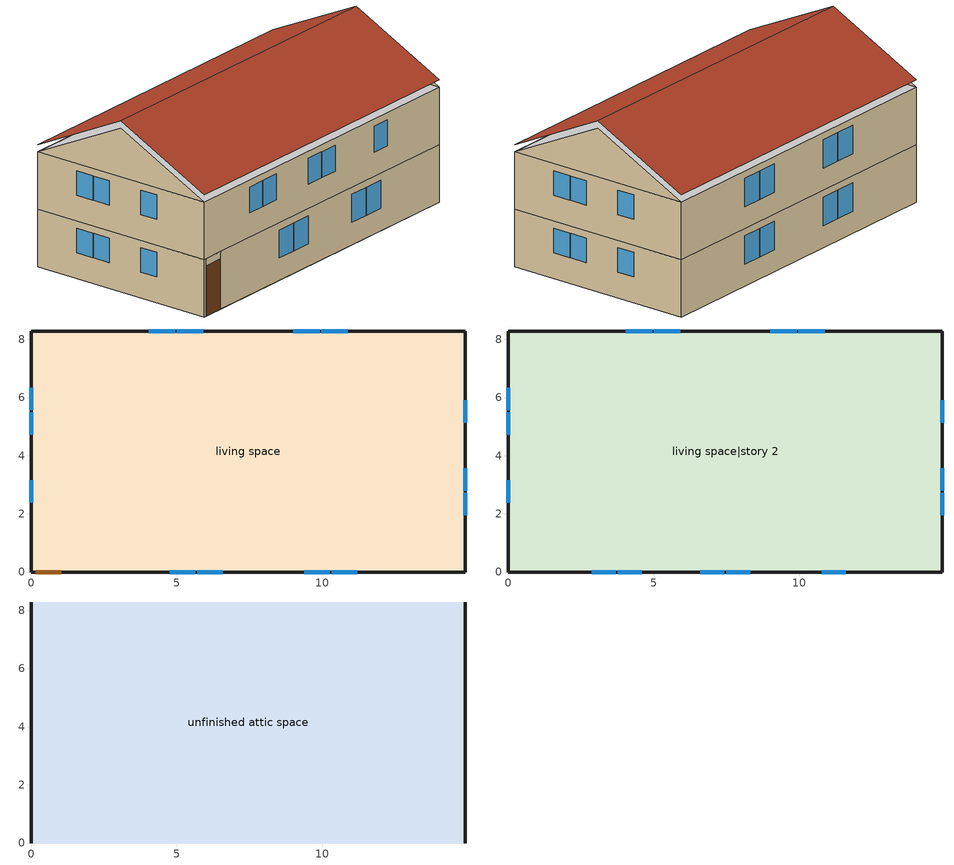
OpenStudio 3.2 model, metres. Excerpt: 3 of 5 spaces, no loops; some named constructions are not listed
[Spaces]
living space
 floor foundation (FloorFndGrndFinSlab): 0,0 0,8.29 14.92,8.29 14.92,0 z0
 wall outside (WallExtInsFin): 0,8.29 0,0 0.13,0 1.05,0 14.92,0 14.92,8.29 0,8.29 z0:2.44
 window (WindowConstruction): 4.75,0 5.64,0 / 5.7,0 6.59,0 / 9.38,0 10.27,0 / 10.33,0 11.22,0 z0.95:2.13; 10.88,8.29 9.98,8.29 / 9.92,8.29 9.01,8.29 / 5.91,8.29 5,8.29 / 4.94,8.29 4.04,8.29 z0.93:2.13; 0,6.34 0,5.56 / 0,5.5 0,4.72 / 0,3.15 0,2.37 / 14.92,1.95 14.92,2.73 / 14.92,2.79 14.92,3.57 / 14.92,5.14 14.92,5.92 z1.1:2.13
 door (Door): 0.15,0 1.02,0 z0:2.13
living space|story 2
 floor to living space (FloorFinUninsFin): 0,0 0,8.29 14.92,8.29 14.92,0 z2.44
 wall outside (WallExtInsFin): 0,8.29 0,0 14.92,0 14.92,8.29 0,8.29 z2.44:4.88
 window (WindowConstruction): 2.88,0 3.7,0 / 3.76,0 4.58,0 / 6.61,0 7.43,0 / 7.49,0 8.32,0 / 10.78,0 11.6,0 z3.47:4.57; 10.88,8.29 9.98,8.29 / 9.92,8.29 9.01,8.29 / 5.91,8.29 5,8.29 / 4.94,8.29 4.04,8.29 z3.37:4.57; 0,6.34 0,5.56 / 0,5.5 0,4.72 / 0,3.15 0,2.37 / 14.92,1.95 14.92,2.73 / 14.92,2.79 14.92,3.57 / 14.92,5.14 14.92,5.92 z3.53:4.57
unfinished attic space
 floor to living space|story 2 (FloorFinInsUnfinAttic): 0,8.29 14.92,8.29 14.92,0 0,0 z4.88
 wall outside (WallExtUninsUnfin): 0,4.14,6.95 0,8.29,4.88 0,0,4.88; 14.92,4.14,6.95 14.92,0,4.88 14.92,8.29,4.88
 roof outside (RoofUnfinInsExt): 14.92,4.14,7.25 0,4.14,7.25 0,0,5.18 14.92,0,5.18; 0,4.14,7.25 14.92,4.14,7.25 14.92,8.29,5.18 0,8.29,5.18
[Material] Roughness=Rough
Name | Thickness {m} | Conductivity {W/m-K} | Density {kg/m3} | Specific Heat {J/kg-K} | Thermal Absorptance | Solar Absorptance | Visible Absorptance
Drywall 0.5 in. | 0.0127 | 0.160291 | 801 | 837.4 | 0.9 | 0.5 | 0.1
FloorUATrussandIns | 0.0889 | 0.0589139 | 50.7834 | 1165.1 | 0.9 | 0.5 | 0.9
FloorUAAdditionalCeilingIns | 0.099314 | 0.0562575 | 16.02 | 1046.75
RoofSheathing | 0.01905 | 0.115458 | 512.64 | 1214.23 | 0.82 | 0.3 | 0.3
Floor Covering | 0.0127 | 0.0433444 | 54.468 | 1339.84 | 0.9 | 0.9
FloorFinStudAndAirFloor | 0.1397 | 0.557395 | 67.691 | 1210.98 | 0.9 | 0.5 | 0.9
Wood Floor | 0.015875 | 0.115458 | 544.68 | 1214.23
[Construction]
FloorFinInsUnfinAttic Reversed: FloorUAAdditionalCeilingIns, FloorUATrussandIns, Drywall 0.5 in.
FloorFinUninsFin Reversed: Floor Covering, Wood Floor, RoofSheathing, FloorFinStudAndAirFloor, Drywall 0.5 in.
[Schedule:Ruleset]
Name | Default Day Schedule | Summer Design Day Schedule | Winter Design Day Schedule
res mv_1 range exhaust schedule | Schedule Day 15 | res mv_1 range exhaust schedule summer design | res mv_1 range exhaust schedule winter design
res mv_1 bath exhaust schedule | Schedule Day 16 | res mv_1 bath exhaust schedule summer design | res mv_1 bath exhaust schedule winter design
[Schedule:Day]
res nv_1 temp schedule allday1; res nv_1 temp schedule allday2; res nv_1 temp schedule allday12: 24, 0, 26.1111
res nv_1 temp schedule allday3; res nv_1 temp schedule allday4; res nv_1 temp schedule allday5; res nv_1 temp schedule allday6; res nv_1 temp schedule allday7; res nv_1 temp schedule allday8; res nv_1 temp schedule allday9; res nv_1 temp schedule allday10; res nv_1 temp schedule allday11: 24, 0, 24.4444
res nv_1 availability schedule allday1 on; res nv_1 availability schedule allday1 on 1; res nv_1 availability schedule allday1 on 2; res nv_1 availability schedule allday1 on 3; res nv_1 availability schedule allday1 on 4; res nv_1 availability schedule allday1 on 5; res nv_1 availability schedule allday1 on 6; res nv_1 availability schedule allday1 on 7; res nv_1 availability schedule allday1 on 8; res nv_1 availability schedule allday1 on 9; res nv_1 availability schedule allday1 on 10; res nv_1 availability schedule allday1 on 11: 1, 0, 1, 2, 0, 1, 3, 0, 1, 4, 0, 1, 5, 0, 1, 6, 0, 1, 7, 0, 1, 8, 0, 1, 9, 0, 1, 10, 0, 1, 11, 0, 1, 12, 0, 1, 13, 0, 1, 14, 0, 1, 15, 0, 1, 16, 0, 1, 17, 0, 1, 18, 0, 1, 19, 0, 1, 20, 0, 1, 21, 0, 1, 22, 0, 1, 23, 0, 1, 24, 0, 1
Schedule Day 15; res mv_1 range exhaust schedule winter design; Schedule Day 16; res mv_1 bath exhaust schedule winter design: 24, 0, 0
res mv_1 range exhaust schedule allday1; res mv_1 range exhaust schedule allday2; res mv_1 range exhaust schedule allday3; res mv_1 range exhaust schedule allday4; res mv_1 range exhaust schedule allday5; res mv_1 range exhaust schedule allday6; res mv_1 range exhaust schedule allday7; res mv_1 range exhaust schedule allday8; res mv_1 range exhaust schedule allday9; res mv_1 range exhaust schedule allday10; res mv_1 range exhaust schedule allday11; res mv_1 range exhaust schedule allday12: 15, 0, 0, 16, 0, 1, 24, 0, 0
res mv_1 range exhaust schedule summer design; res mv_1 bath exhaust schedule summer design: 24, 0, 1
res mv_1 bath exhaust schedule allday1; res mv_1 bath exhaust schedule allday2; res mv_1 bath exhaust schedule allday3; res mv_1 bath exhaust schedule allday4; res mv_1 bath exhaust schedule allday5; res mv_1 bath exhaust schedule allday6; res mv_1 bath exhaust schedule allday7; res mv_1 bath exhaust schedule allday8; res mv_1 bath exhaust schedule allday9; res mv_1 bath exhaust schedule allday10; res mv_1 bath exhaust schedule allday11; res mv_1 bath exhaust schedule allday12: 23, 0, 0, 24, 0, 1
[Schedule:Rule] Apply Sunday=Yes; Apply Monday=Yes; Apply Tuesday=Yes; Apply Wednesday=Yes; Apply Thursday=Yes; Apply Friday=Yes; Apply Saturday=Yes; Date Specification Type=DateRange; Start Day=1
Name | Schedule Ruleset | Rule Order | Day Schedule | Start Month | End Month | End Day
res mv_1 range exhaust schedule allday rule1 | res mv_1 range exhaust schedule | 11 | res mv_1 range exhaust schedule allday1 | 1 | 1 | 31
res mv_1 range exhaust schedule allday rule2 | res mv_1 range exhaust schedule | 10 | res mv_1 range exhaust schedule allday2 | 2 | 2 | 28
res mv_1 range exhaust schedule allday rule3 | res mv_1 range exhaust schedule | 9 | res mv_1 range exhaust schedule allday3 | 3 | 3 | 31
res mv_1 range exhaust schedule allday rule4 | res mv_1 range exhaust schedule | 8 | res mv_1 range exhaust schedule allday4 | 4 | 4 | 30
res mv_1 range exhaust schedule allday rule5 | res mv_1 range exhaust schedule | 7 | res mv_1 range exhaust schedule allday5 | 5 | 5 | 31
res mv_1 range exhaust schedule allday rule6 | res mv_1 range exhaust schedule | 6 | res mv_1 range exhaust schedule allday6 | 6 | 6 | 30
res mv_1 range exhaust schedule allday rule7 | res mv_1 range exhaust schedule | 5 | res mv_1 range exhaust schedule allday7 | 7 | 7 | 31
res mv_1 range exhaust schedule allday rule8 | res mv_1 range exhaust schedule | 4 | res mv_1 range exhaust schedule allday8 | 8 | 8 | 31
res mv_1 range exhaust schedule allday rule9 | res mv_1 range exhaust schedule | 3 | res mv_1 range exhaust schedule allday9 | 9 | 9 | 30
res mv_1 range exhaust schedule allday rule10 | res mv_1 range exhaust schedule | 2 | res mv_1 range exhaust schedule allday10 | 10 | 10 | 31
res mv_1 range exhaust schedule allday rule11 | res mv_1 range exhaust schedule | 1 | res mv_1 range exhaust schedule allday11 | 11 | 11 | 30
res mv_1 range exhaust schedule allday rule12 | res mv_1 range exhaust schedule | 0 | res mv_1 range exhaust schedule allday12 | 12 | 12 | 31
res mv_1 bath exhaust schedule allday rule1 | res mv_1 bath exhaust schedule | 11 | res mv_1 bath exhaust schedule allday1 | 1 | 1 | 31
res mv_1 bath exhaust schedule allday rule2 | res mv_1 bath exhaust schedule | 10 | res mv_1 bath exhaust schedule allday2 | 2 | 2 | 28
res mv_1 bath exhaust schedule allday rule3 | res mv_1 bath exhaust schedule | 9 | res mv_1 bath exhaust schedule allday3 | 3 | 3 | 31
res mv_1 bath exhaust schedule allday rule4 | res mv_1 bath exhaust schedule | 8 | res mv_1 bath exhaust schedule allday4 | 4 | 4 | 30
res mv_1 bath exhaust schedule allday rule5 | res mv_1 bath exhaust schedule | 7 | res mv_1 bath exhaust schedule allday5 | 5 | 5 | 31
res mv_1 bath exhaust schedule allday rule6 | res mv_1 bath exhaust schedule | 6 | res mv_1 bath exhaust schedule allday6 | 6 | 6 | 30
res mv_1 bath exhaust schedule allday rule7 | res mv_1 bath exhaust schedule | 5 | res mv_1 bath exhaust schedule allday7 | 7 | 7 | 31
res mv_1 bath exhaust schedule allday rule8 | res mv_1 bath exhaust schedule | 4 | res mv_1 bath exhaust schedule allday8 | 8 | 8 | 31
res mv_1 bath exhaust schedule allday rule9 | res mv_1 bath exhaust schedule | 3 | res mv_1 bath exhaust schedule allday9 | 9 | 9 | 30
res mv_1 bath exhaust schedule allday rule10 | res mv_1 bath exhaust schedule | 2 | res mv_1 bath exhaust schedule allday10 | 10 | 10 | 31
res mv_1 bath exhaust schedule allday rule11 | res mv_1 bath exhaust schedule | 1 | res mv_1 bath exhaust schedule allday11 | 11 | 11 | 30
res mv_1 bath exhaust schedule allday rule12 | res mv_1 bath exhaust schedule | 0 | res mv_1 bath exhaust schedule allday12 | 12 | 12 | 31
